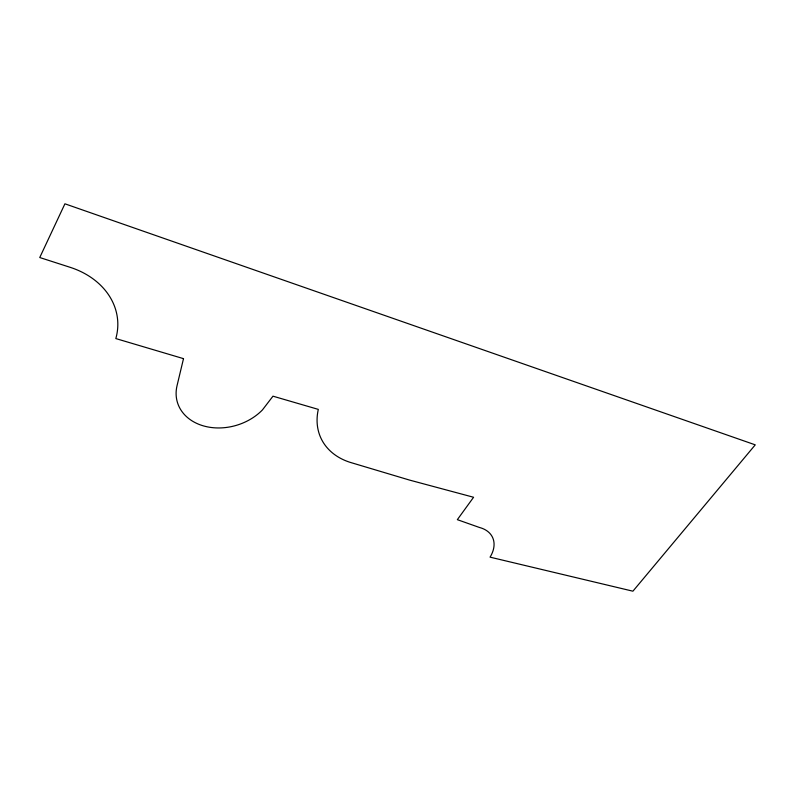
<?xml version="1.0" encoding="UTF-8"?>
<svg xmlns="http://www.w3.org/2000/svg" width="795" height="795" viewBox="0 0 795 795"><rect width="100%" height="100%" fill="white"/><g stroke="black" fill="none" stroke-linecap="round" stroke-linejoin="round"><path stroke-width="1.19" d="M183.506 358.644L177.027 385.744A50.105 38.985 -16.7 0 0 203.659 425.951A50.105 38.985 -16.7 0 0 262.439 409.922L272.973 396.178L318.308 409.385A73.567 54.646 -25.3 0 0 349.929 462.283L409.594 480.101L473.582 497.263L457.344 519.662L479.375 527.453A36.153 23.691 -25.5 0 1 490.058 557.156L632.909 591.192L755.25 444.852L64.922 203.808L39.75 257.53L69.831 267.219A78.874 63.232 -3.7 0 1 115.822 338.571L183.506 358.644"/></g></svg>
